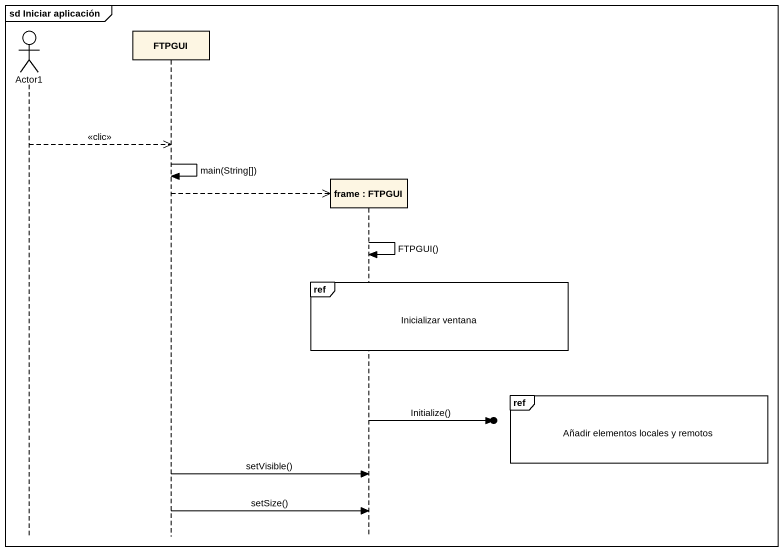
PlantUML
@startuml
mainframe sd Iniciar aplicación
hide footbox
actor Actor1
participant FTPGUI
participant "frame : FTPGUI" as frame_

Actor1 -->> FTPGUI : <<clic>>
FTPGUI -> FTPGUI : main(String[])
FTPGUI -->> frame_ **
frame_ -> frame_ : FTPGUI()
ref over frame_ : Inicializar ventana
ref over frame_ : Añadir elementos locales y remotos
frame_ ->o] : Initialize()
FTPGUI -> frame_ : setVisible()
FTPGUI -> frame_ : setSize()
@enduml
